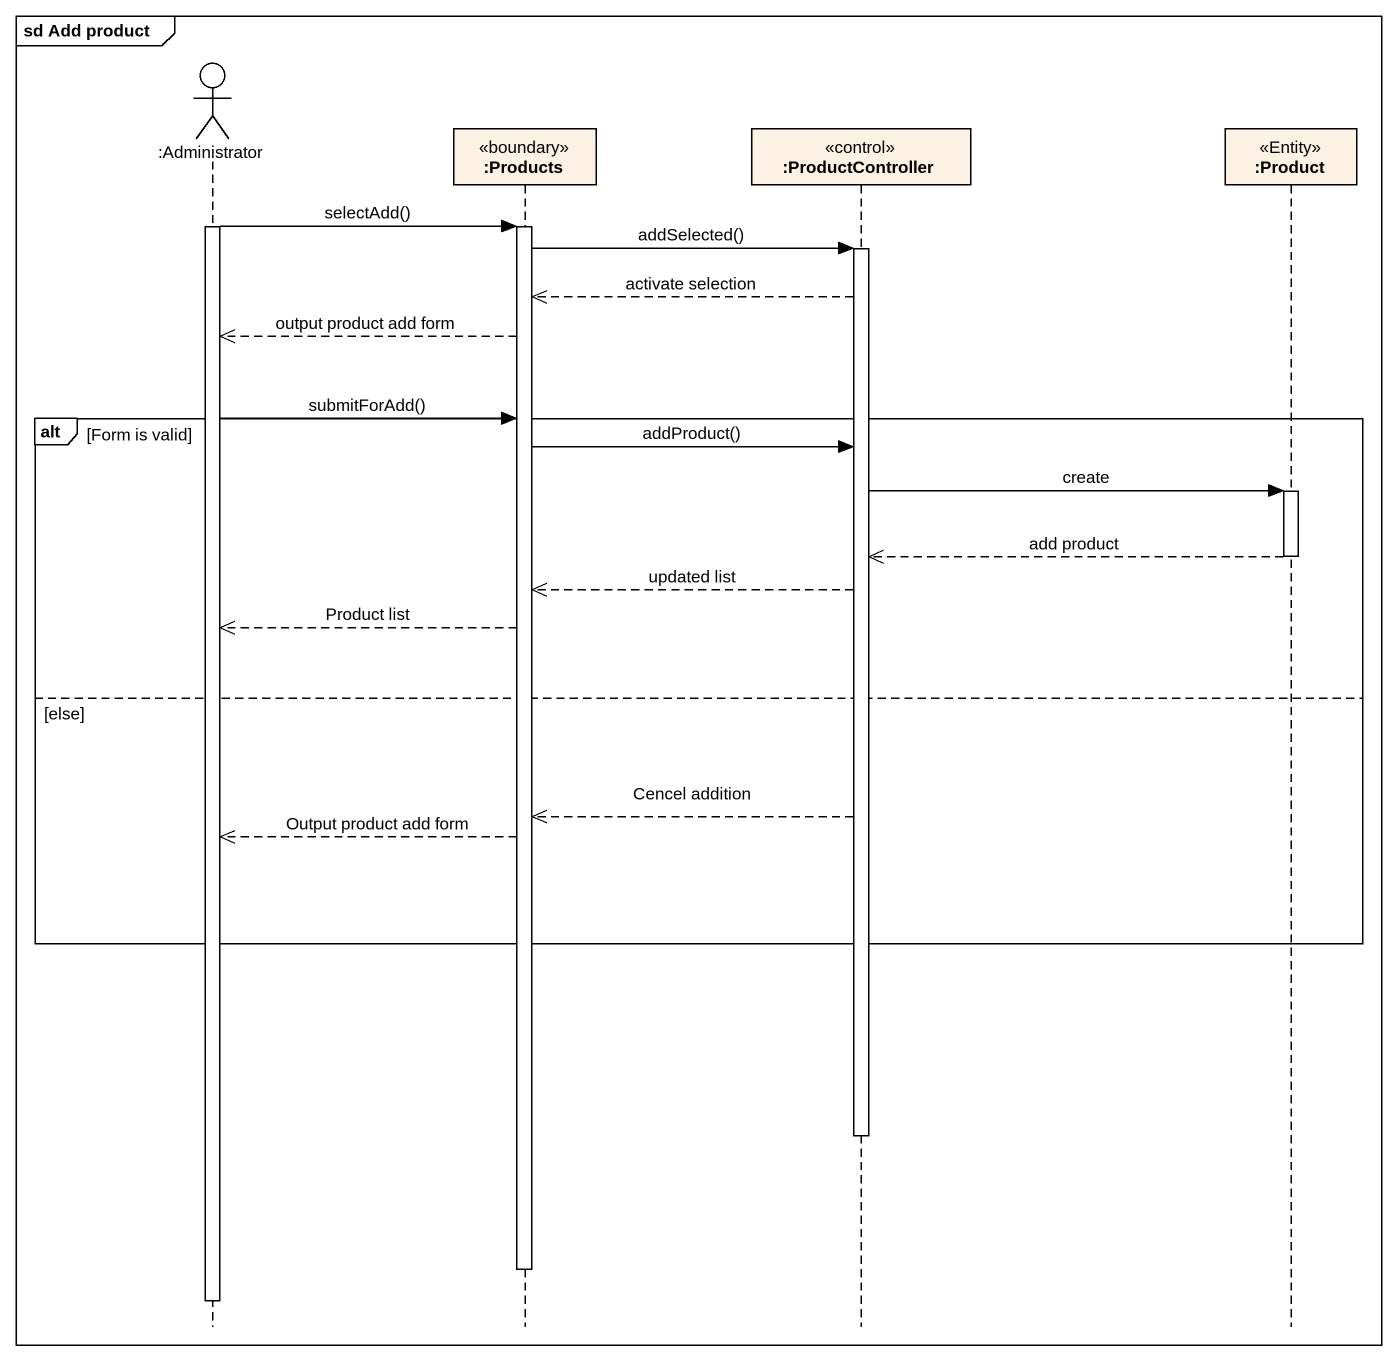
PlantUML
@startuml
mainframe sd Add product
hide footbox
actor ":Administrator" as Administrator
participant ":Products" as Products <<boundary>>
participant ":ProductController" as ProductController <<control>>
participant ":Product" as Product <<Entity>>

activate Administrator
Administrator -> Products : selectAdd()
activate Products
Products -> ProductController : addSelected()
activate ProductController
ProductController -->> Products : activate selection
Products -->> Administrator : output product add form
alt Form is valid
  Administrator -> Products : submitForAdd()
  Products -> ProductController : addProduct()
  ProductController -> Product : create
  activate Product
  Product -->> ProductController : add product
  deactivate Product
  ProductController -->> Products : updated list
  Products -->> Administrator : Product list
else else
  ProductController -->> Products : Cencel addition
  Products -->> Administrator : Output product add form
end
deactivate ProductController
deactivate Products
deactivate Administrator
@enduml
